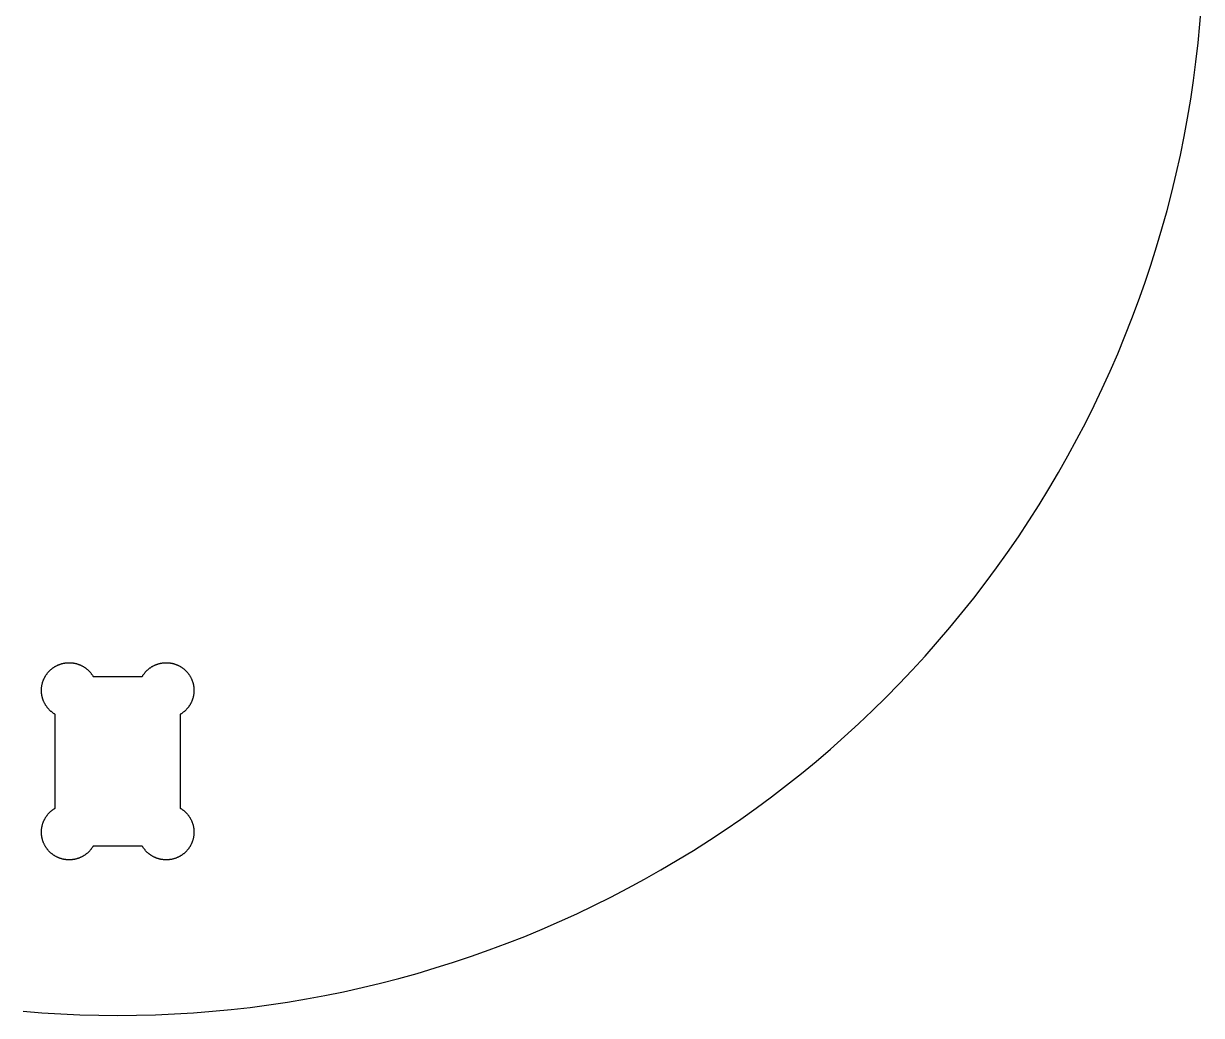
# Model space of a CAD drawing. Header units: metres. Extents: x 20 to 1960, y 15 to 485.
# Drawn here: x 234.6 to 489.4, y 15 to 229.6 of the extents above; entities that cross this region are included whole.
import ezdxf

# ---------------------------------------------------------------- set-up
doc = ezdxf.new("R2010")
doc.units = ezdxf.units.M

msp = doc.modelspace()

# ---------------------------------------------------------------- linework, layer by layer
for p, q in [((489.106, 229.518), (489.428, 233.607)), ((488.713, 225.436), (489.106, 229.518)), ((488.248, 221.361), (488.713, 225.436)), ((487.713, 217.294), (488.248, 221.361)), ((487.107, 213.238), (487.713, 217.294)), ((486.43, 209.193), (487.107, 213.238)), ((485.682, 205.16), (486.43, 209.193)), ((484.865, 201.141), (485.682, 205.16)), ((483.977, 197.137), (484.865, 201.141)), ((483.019, 193.148), (483.977, 197.137)), ((481.993, 189.178), (483.019, 193.148)), ((480.896, 185.225), (481.993, 189.178)), ((479.732, 181.293), (480.896, 185.225)), ((478.498, 177.381), (479.732, 181.293)), ((477.197, 173.491), (478.498, 177.381)), ((475.828, 169.625), (477.197, 173.491)), ((474.391, 165.784), (475.828, 169.625)), ((472.888, 161.967), (474.391, 165.784)), ((471.319, 158.178), (472.888, 161.967)), ((469.683, 154.417), (471.319, 158.178)), ((467.982, 150.685), (469.683, 154.417)), ((466.217, 146.983), (467.982, 150.685)), ((464.387, 143.312), (466.217, 146.983)), ((462.493, 139.674), (464.387, 143.312)), ((460.536, 136.07), (462.493, 139.674)), ((458.516, 132.5), (460.536, 136.07)), ((456.434, 128.966), (458.516, 132.5)), ((454.291, 125.469), (456.434, 128.966)), ((452.088, 122.01), (454.291, 125.469)), ((449.824, 118.59), (452.088, 122.01)), ((447.501, 115.21), (449.824, 118.59)), ((445.119, 111.87), (447.501, 115.21)), ((442.679, 108.573), (445.119, 111.87)), ((440.183, 105.32), (442.679, 108.573)), ((437.629, 102.11), (440.183, 105.32)), ((435.02, 98.9449), (437.629, 102.11)), ((432.357, 95.8261), (435.02, 98.9449)), ((429.639, 92.7543), (432.357, 95.8261)), ((426.868, 89.7304), (429.639, 92.7543)), ((239.837, 89.1093), (239.904, 89.19)), ((239.904, 89.19), (239.972, 89.2697)), ((239.972, 89.2697), (240.041, 89.3481)), ((240.041, 89.3481), (240.112, 89.4253)), ((240.112, 89.4253), (240.184, 89.5013)), ((240.184, 89.5013), (240.257, 89.576)), ((240.257, 89.576), (240.332, 89.6494)), ((240.332, 89.6494), (240.408, 89.7215)), ((240.408, 89.7215), (240.485, 89.7922)), ((240.485, 89.7922), (240.564, 89.8616)), ((240.564, 89.8616), (240.643, 89.9296)), ((240.643, 89.9296), (240.724, 89.9962)), ((240.724, 89.9962), (240.806, 90.0614)), ((240.806, 90.0614), (240.889, 90.1251)), ((240.889, 90.1251), (240.973, 90.1874)), ((240.973, 90.1874), (241.059, 90.2482)), ((241.059, 90.2482), (241.145, 90.3076)), ((241.145, 90.3076), (241.232, 90.3654)), ((241.232, 90.3654), (241.32, 90.4216)), ((241.32, 90.4216), (241.41, 90.4763)), ((241.41, 90.4763), (241.5, 90.5295)), ((241.5, 90.5295), (241.591, 90.5811)), ((241.591, 90.5811), (241.683, 90.631)), ((241.683, 90.631), (241.776, 90.6794)), ((241.776, 90.6794), (241.87, 90.7261)), ((241.87, 90.7261), (241.964, 90.7712)), ((241.964, 90.7712), (242.06, 90.8146)), ((242.06, 90.8146), (242.156, 90.8564)), ((242.156, 90.8564), (242.252, 90.8964)), ((242.252, 90.8964), (242.35, 90.9348)), ((242.35, 90.9348), (242.448, 90.9715)), ((242.448, 90.9715), (242.547, 91.0064)), ((242.547, 91.0064), (242.646, 91.0397)), ((242.646, 91.0397), (242.746, 91.0712)), ((242.746, 91.0712), (242.846, 91.1009)), ((242.846, 91.1009), (242.947, 91.1289)), ((242.947, 91.1289), (243.048, 91.1551)), ((243.048, 91.1551), (243.15, 91.1796)), ((243.15, 91.1796), (243.253, 91.2022)), ((243.253, 91.2022), (243.355, 91.2231)), ((243.355, 91.2231), (243.458, 91.2422)), ((243.458, 91.2422), (243.561, 91.2595)), ((243.561, 91.2595), (243.665, 91.2749)), ((243.665, 91.2749), (243.769, 91.2886)), ((243.769, 91.2886), (243.873, 91.3005)), ((243.873, 91.3005), (243.977, 91.3105)), ((243.977, 91.3105), (244.081, 91.3187)), ((244.081, 91.3187), (244.186, 91.3251)), ((244.186, 91.3251), (244.291, 91.3297)), ((244.291, 91.3297), (244.395, 91.3324)), ((244.395, 91.3324), (244.5, 91.3333)), ((244.5, 91.3333), (244.605, 91.3324)), ((244.605, 91.3324), (244.709, 91.3297)), ((244.709, 91.3297), (244.814, 91.3251)), ((244.814, 91.3251), (244.919, 91.3187)), ((244.919, 91.3187), (245.023, 91.3105)), ((245.023, 91.3105), (245.127, 91.3005)), ((245.127, 91.3005), (245.231, 91.2886)), ((245.231, 91.2886), (245.335, 91.2749)), ((245.335, 91.2749), (245.439, 91.2595)), ((245.439, 91.2595), (245.542, 91.2422)), ((245.542, 91.2422), (245.645, 91.2231)), ((245.645, 91.2231), (245.747, 91.2022)), ((245.747, 91.2022), (245.85, 91.1796)), ((245.85, 91.1796), (245.952, 91.1551)), ((245.952, 91.1551), (246.053, 91.1289)), ((246.053, 91.1289), (246.154, 91.1009)), ((246.154, 91.1009), (246.254, 91.0712)), ((246.254, 91.0712), (246.354, 91.0397)), ((246.354, 91.0397), (246.453, 91.0064)), ((246.453, 91.0064), (246.552, 90.9715)), ((246.552, 90.9715), (246.65, 90.9348)), ((246.65, 90.9348), (246.748, 90.8964)), ((246.748, 90.8964), (246.844, 90.8564)), ((246.844, 90.8564), (246.94, 90.8146)), ((246.94, 90.8146), (247.036, 90.7712)), ((247.036, 90.7712), (247.13, 90.7261)), ((247.13, 90.7261), (247.224, 90.6794)), ((247.224, 90.6794), (247.317, 90.631)), ((247.317, 90.631), (247.409, 90.5811)), ((247.409, 90.5811), (247.5, 90.5295)), ((247.5, 90.5295), (247.59, 90.4763)), ((247.59, 90.4763), (247.68, 90.4216)), ((247.68, 90.4216), (247.768, 90.3654)), ((247.768, 90.3654), (247.855, 90.3076)), ((247.855, 90.3076), (247.941, 90.2482)), ((247.941, 90.2482), (248.027, 90.1874)), ((248.027, 90.1874), (248.111, 90.1251)), ((248.111, 90.1251), (248.194, 90.0614)), ((248.194, 90.0614), (248.276, 89.9962)), ((248.276, 89.9962), (248.357, 89.9296)), ((248.357, 89.9296), (248.436, 89.8616)), ((248.436, 89.8616), (248.515, 89.7922)), ((248.515, 89.7922), (248.592, 89.7215)), ((248.592, 89.7215), (248.668, 89.6494)), ((248.668, 89.6494), (248.743, 89.576)), ((248.743, 89.576), (248.816, 89.5013)), ((248.816, 89.5013), (248.888, 89.4253)), ((248.888, 89.4253), (248.959, 89.3481)), ((248.959, 89.3481), (249.028, 89.2697)), ((249.028, 89.2697), (249.096, 89.19)), ((249.096, 89.19), (249.163, 89.1093)), ((260.837, 89.1093), (260.904, 89.19)), ((260.904, 89.19), (260.972, 89.2697)), ((260.972, 89.2697), (261.041, 89.3481)), ((261.041, 89.3481), (261.112, 89.4253)), ((261.112, 89.4253), (261.184, 89.5013)), ((261.184, 89.5013), (261.257, 89.576)), ((261.257, 89.576), (261.332, 89.6494)), ((261.332, 89.6494), (261.408, 89.7215)), ((261.408, 89.7215), (261.485, 89.7922)), ((261.485, 89.7922), (261.564, 89.8616)), ((261.564, 89.8616), (261.643, 89.9296)), ((261.643, 89.9296), (261.724, 89.9962)), ((261.724, 89.9962), (261.806, 90.0614)), ((261.806, 90.0614), (261.889, 90.1251)), ((261.889, 90.1251), (261.973, 90.1874)), ((261.973, 90.1874), (262.059, 90.2482)), ((262.059, 90.2482), (262.145, 90.3076)), ((262.145, 90.3076), (262.232, 90.3654)), ((262.232, 90.3654), (262.32, 90.4216)), ((262.32, 90.4216), (262.41, 90.4763)), ((262.41, 90.4763), (262.5, 90.5295)), ((262.5, 90.5295), (262.591, 90.5811)), ((262.591, 90.5811), (262.683, 90.631)), ((262.683, 90.631), (262.776, 90.6794)), ((262.776, 90.6794), (262.87, 90.7261)), ((262.87, 90.7261), (262.964, 90.7712)), ((262.964, 90.7712), (263.06, 90.8146)), ((263.06, 90.8146), (263.156, 90.8564)), ((263.156, 90.8564), (263.252, 90.8964)), ((263.252, 90.8964), (263.35, 90.9348)), ((263.35, 90.9348), (263.448, 90.9715)), ((263.448, 90.9715), (263.547, 91.0064)), ((263.547, 91.0064), (263.646, 91.0397)), ((263.646, 91.0397), (263.746, 91.0712)), ((263.746, 91.0712), (263.846, 91.1009)), ((263.846, 91.1009), (263.947, 91.1289)), ((263.947, 91.1289), (264.048, 91.1551)), ((264.048, 91.1551), (264.15, 91.1796)), ((264.15, 91.1796), (264.253, 91.2022)), ((264.253, 91.2022), (264.355, 91.2231)), ((264.355, 91.2231), (264.458, 91.2422)), ((264.458, 91.2422), (264.561, 91.2595)), ((264.561, 91.2595), (264.665, 91.2749)), ((264.665, 91.2749), (264.769, 91.2886)), ((264.769, 91.2886), (264.873, 91.3005)), ((264.873, 91.3005), (264.977, 91.3105)), ((264.977, 91.3105), (265.081, 91.3187)), ((265.081, 91.3187), (265.186, 91.3251)), ((265.186, 91.3251), (265.291, 91.3297)), ((265.291, 91.3297), (265.395, 91.3324)), ((265.395, 91.3324), (265.5, 91.3333)), ((265.5, 91.3333), (265.605, 91.3324)), ((265.605, 91.3324), (265.709, 91.3297)), ((265.709, 91.3297), (265.814, 91.3251)), ((265.814, 91.3251), (265.919, 91.3187)), ((265.919, 91.3187), (266.023, 91.3105)), ((266.023, 91.3105), (266.127, 91.3005)), ((266.127, 91.3005), (266.231, 91.2886)), ((266.231, 91.2886), (266.335, 91.2749)), ((266.335, 91.2749), (266.439, 91.2595)), ((266.439, 91.2595), (266.542, 91.2422)), ((266.542, 91.2422), (266.645, 91.2231)), ((266.645, 91.2231), (266.747, 91.2022)), ((266.747, 91.2022), (266.85, 91.1796)), ((266.85, 91.1796), (266.952, 91.1551)), ((266.952, 91.1551), (267.053, 91.1289)), ((267.053, 91.1289), (267.154, 91.1009)), ((267.154, 91.1009), (267.254, 91.0712)), ((267.254, 91.0712), (267.354, 91.0397)), ((267.354, 91.0397), (267.453, 91.0064)), ((267.453, 91.0064), (267.552, 90.9715)), ((267.552, 90.9715), (267.65, 90.9348)), ((267.65, 90.9348), (267.748, 90.8964)), ((267.748, 90.8964), (267.844, 90.8564)), ((267.844, 90.8564), (267.94, 90.8146)), ((267.94, 90.8146), (268.036, 90.7712)), ((268.036, 90.7712), (268.13, 90.7261)), ((268.13, 90.7261), (268.224, 90.6794)), ((268.224, 90.6794), (268.317, 90.631)), ((268.317, 90.631), (268.409, 90.5811)), ((268.409, 90.5811), (268.5, 90.5295)), ((268.5, 90.5295), (268.59, 90.4763)), ((268.59, 90.4763), (268.68, 90.4216)), ((268.68, 90.4216), (268.768, 90.3654)), ((268.768, 90.3654), (268.855, 90.3076)), ((268.855, 90.3076), (268.941, 90.2482)), ((268.941, 90.2482), (269.027, 90.1874)), ((269.027, 90.1874), (269.111, 90.1251)), ((269.111, 90.1251), (269.194, 90.0614)), ((269.194, 90.0614), (269.276, 89.9962)), ((269.276, 89.9962), (269.357, 89.9296)), ((269.357, 89.9296), (269.436, 89.8616)), ((269.436, 89.8616), (269.515, 89.7922)), ((269.515, 89.7922), (269.592, 89.7215)), ((269.592, 89.7215), (269.668, 89.6494)), ((269.668, 89.6494), (269.743, 89.576)), ((269.743, 89.576), (269.816, 89.5013)), ((269.816, 89.5013), (269.888, 89.4253)), ((269.888, 89.4253), (269.959, 89.3481)), ((269.959, 89.3481), (270.028, 89.2697)), ((270.028, 89.2697), (270.096, 89.19)), ((270.096, 89.19), (270.163, 89.1093)), ((424.045, 86.7553), (426.868, 89.7304)), ((238.631, 86.5808), (238.654, 86.683)), ((238.654, 86.683), (238.678, 86.7849)), ((238.678, 86.7849), (238.704, 86.8862)), ((238.704, 86.8862), (238.732, 86.9872)), ((238.732, 86.9872), (238.762, 87.0876)), ((238.762, 87.0876), (238.794, 87.1874)), ((238.794, 87.1874), (238.827, 87.2867)), ((238.827, 87.2867), (238.862, 87.3855)), ((238.862, 87.3855), (238.899, 87.4835)), ((238.899, 87.4835), (238.937, 87.581)), ((238.937, 87.581), (238.977, 87.6777)), ((238.977, 87.6777), (239.019, 87.7737)), ((239.019, 87.7737), (239.062, 87.869)), ((239.062, 87.869), (239.107, 87.9636)), ((239.107, 87.9636), (239.154, 88.0573)), ((239.154, 88.0573), (239.202, 88.1502)), ((239.202, 88.1502), (239.252, 88.2422)), ((239.252, 88.2422), (239.304, 88.3333)), ((239.304, 88.3333), (239.357, 88.4236)), ((239.357, 88.4236), (239.412, 88.5128)), ((239.412, 88.5128), (239.468, 88.6012)), ((239.468, 88.6012), (239.526, 88.6885)), ((239.526, 88.6885), (239.585, 88.7748)), ((239.585, 88.7748), (239.646, 88.86)), ((239.646, 88.86), (239.708, 88.9442)), ((239.708, 88.9442), (239.772, 89.0273)), ((239.772, 89.0273), (239.837, 89.1093)), ((249.163, 89.1093), (249.228, 89.0273)), ((249.228, 89.0273), (249.292, 88.9442)), ((249.292, 88.9442), (249.354, 88.86)), ((249.354, 88.86), (249.415, 88.7748)), ((249.415, 88.7748), (249.474, 88.6885)), ((249.474, 88.6885), (249.532, 88.6012)), ((249.532, 88.6012), (249.588, 88.5128)), ((249.588, 88.5128), (249.643, 88.4236)), ((249.643, 88.4236), (249.696, 88.3333)), ((249.696, 88.3333), (260.304, 88.3333)), ((260.304, 88.3333), (260.357, 88.4236)), ((260.357, 88.4236), (260.412, 88.5128)), ((260.412, 88.5128), (260.468, 88.6012)), ((260.468, 88.6012), (260.526, 88.6885)), ((260.526, 88.6885), (260.585, 88.7748)), ((260.585, 88.7748), (260.646, 88.86)), ((260.646, 88.86), (260.708, 88.9442)), ((260.708, 88.9442), (260.772, 89.0273)), ((260.772, 89.0273), (260.837, 89.1093)), ((270.163, 89.1093), (270.228, 89.0273)), ((270.228, 89.0273), (270.292, 88.9442)), ((270.292, 88.9442), (270.354, 88.86)), ((270.354, 88.86), (270.415, 88.7748)), ((270.415, 88.7748), (270.474, 88.6885)), ((270.474, 88.6885), (270.532, 88.6012)), ((270.532, 88.6012), (270.588, 88.5128)), ((270.588, 88.5128), (270.643, 88.4236)), ((270.643, 88.4236), (270.696, 88.3333)), ((270.696, 88.3333), (270.748, 88.2422)), ((270.748, 88.2422), (270.798, 88.1502)), ((270.798, 88.1502), (270.846, 88.0573)), ((270.846, 88.0573), (270.893, 87.9636)), ((270.893, 87.9636), (270.938, 87.869)), ((270.938, 87.869), (270.981, 87.7737)), ((270.981, 87.7737), (271.023, 87.6777)), ((271.023, 87.6777), (271.063, 87.581)), ((271.063, 87.581), (271.101, 87.4835)), ((271.101, 87.4835), (271.138, 87.3855)), ((271.138, 87.3855), (271.173, 87.2867)), ((271.173, 87.2867), (271.206, 87.1874)), ((271.206, 87.1874), (271.238, 87.0876)), ((271.238, 87.0876), (271.268, 86.9872)), ((271.268, 86.9872), (271.296, 86.8862)), ((271.296, 86.8862), (271.322, 86.7849)), ((271.322, 86.7849), (271.346, 86.683)), ((271.346, 86.683), (271.369, 86.5808)), ((421.17, 83.8299), (424.045, 86.7553)), ((238.5, 85.3333), (238.501, 85.438)), ((238.501, 85.2286), (238.5, 85.3333)), ((238.501, 85.438), (238.504, 85.5427)), ((238.504, 85.1239), (238.501, 85.2286)), ((238.504, 85.5427), (238.508, 85.6473)), ((238.508, 85.0193), (238.504, 85.1239)), ((238.508, 85.6473), (238.515, 85.7519)), ((238.515, 84.9148), (238.508, 85.0193)), ((238.515, 85.7519), (238.523, 85.8563)), ((238.523, 84.8104), (238.515, 84.9148)), ((238.523, 85.8563), (238.533, 85.9605)), ((238.533, 84.7062), (238.523, 84.8104)), ((238.533, 85.9605), (238.545, 86.0645)), ((238.545, 84.6021), (238.533, 84.7062)), ((238.545, 86.0645), (238.558, 86.1684)), ((238.558, 84.4983), (238.545, 84.6021)), ((238.558, 86.1684), (238.574, 86.2719)), ((238.574, 84.3947), (238.558, 84.4983)), ((238.574, 86.2719), (238.591, 86.3752)), ((238.591, 84.2914), (238.574, 84.3947)), ((238.591, 86.3752), (238.61, 86.4782)), ((238.61, 84.1885), (238.591, 84.2914)), ((238.61, 86.4782), (238.631, 86.5808)), ((238.631, 84.0859), (238.61, 84.1885)), ((238.654, 83.9836), (238.631, 84.0859)), ((271.369, 84.0859), (271.346, 83.9836)), ((271.369, 86.5808), (271.39, 86.4782)), ((271.39, 84.1885), (271.369, 84.0859)), ((271.39, 86.4782), (271.409, 86.3752)), ((271.409, 84.2914), (271.39, 84.1885)), ((271.409, 86.3752), (271.426, 86.2719)), ((271.426, 84.3947), (271.409, 84.2914)), ((271.426, 86.2719), (271.442, 86.1684)), ((271.442, 84.4983), (271.426, 84.3947)), ((271.442, 86.1684), (271.455, 86.0645)), ((271.455, 84.6021), (271.442, 84.4983)), ((271.455, 86.0645), (271.467, 85.9605)), ((271.467, 84.7062), (271.455, 84.6021)), ((271.467, 85.9605), (271.477, 85.8563)), ((271.477, 84.8104), (271.467, 84.7062)), ((271.477, 85.8563), (271.485, 85.7519)), ((271.485, 84.9148), (271.477, 84.8104)), ((271.485, 85.7519), (271.492, 85.6473)), ((271.492, 85.0193), (271.485, 84.9148)), ((271.492, 85.6473), (271.496, 85.5427)), ((271.496, 85.1239), (271.492, 85.0193)), ((271.496, 85.5427), (271.499, 85.438)), ((271.499, 85.2286), (271.496, 85.1239)), ((271.499, 85.438), (271.5, 85.3333)), ((271.5, 85.3333), (271.499, 85.2286)), ((238.678, 83.8818), (238.654, 83.9836)), ((238.704, 83.7804), (238.678, 83.8818)), ((238.732, 83.6795), (238.704, 83.7804)), ((238.762, 83.5791), (238.732, 83.6795)), ((238.794, 83.4792), (238.762, 83.5791)), ((238.827, 83.3799), (238.794, 83.4792)), ((238.862, 83.2812), (238.827, 83.3799)), ((238.899, 83.1831), (238.862, 83.2812)), ((238.937, 83.0857), (238.899, 83.1831)), ((238.977, 82.9889), (238.937, 83.0857)), ((239.019, 82.8929), (238.977, 82.9889)), ((239.062, 82.7976), (239.019, 82.8929)), ((239.107, 82.7031), (239.062, 82.7976)), ((239.154, 82.6094), (239.107, 82.7031)), ((239.202, 82.5165), (239.154, 82.6094)), ((239.252, 82.4245), (239.202, 82.5165)), ((239.304, 82.3333), (239.252, 82.4245)), ((239.357, 82.2431), (239.304, 82.3333)), ((239.412, 82.1538), (239.357, 82.2431)), ((239.468, 82.0655), (239.412, 82.1538)), ((239.526, 81.9782), (239.468, 82.0655)), ((239.585, 81.8919), (239.526, 81.9782)), ((239.646, 81.8066), (239.585, 81.8919)), ((239.708, 81.7224), (239.646, 81.8066)), ((239.772, 81.6394), (239.708, 81.7224)), ((239.837, 81.5574), (239.772, 81.6394)), ((239.904, 81.4766), (239.837, 81.5574)), ((270.163, 81.5574), (270.096, 81.4766)), ((270.228, 81.6394), (270.163, 81.5574)), ((270.292, 81.7224), (270.228, 81.6394)), ((270.354, 81.8066), (270.292, 81.7224)), ((270.415, 81.8919), (270.354, 81.8066)), ((270.474, 81.9782), (270.415, 81.8919)), ((270.532, 82.0655), (270.474, 81.9782)), ((270.588, 82.1538), (270.532, 82.0655)), ((270.643, 82.2431), (270.588, 82.1538)), ((270.696, 82.3333), (270.643, 82.2431)), ((270.748, 82.4245), (270.696, 82.3333)), ((270.798, 82.5165), (270.748, 82.4245)), ((270.846, 82.6094), (270.798, 82.5165)), ((270.893, 82.7031), (270.846, 82.6094)), ((270.938, 82.7976), (270.893, 82.7031)), ((270.981, 82.8929), (270.938, 82.7976)), ((271.023, 82.9889), (270.981, 82.8929)), ((271.063, 83.0857), (271.023, 82.9889)), ((271.101, 83.1831), (271.063, 83.0857)), ((271.138, 83.2812), (271.101, 83.1831)), ((271.173, 83.3799), (271.138, 83.2812)), ((271.206, 83.4792), (271.173, 83.3799)), ((271.238, 83.5791), (271.206, 83.4792)), ((271.268, 83.6795), (271.238, 83.5791)), ((271.296, 83.7804), (271.268, 83.6795)), ((271.322, 83.8818), (271.296, 83.7804)), ((271.346, 83.9836), (271.322, 83.8818)), ((418.245, 80.9552), (421.17, 83.8299)), ((239.972, 81.397), (239.904, 81.4766)), ((240.041, 81.3185), (239.972, 81.397)), ((240.112, 81.2413), (240.041, 81.3185)), ((240.184, 81.1654), (240.112, 81.2413)), ((240.257, 81.0907), (240.184, 81.1654)), ((240.332, 81.0173), (240.257, 81.0907)), ((240.408, 80.9452), (240.332, 81.0173)), ((240.485, 80.8745), (240.408, 80.9452)), ((240.564, 80.8051), (240.485, 80.8745)), ((240.643, 80.7371), (240.564, 80.8051)), ((240.724, 80.6705), (240.643, 80.7371)), ((240.806, 80.6053), (240.724, 80.6705)), ((240.889, 80.5415), (240.806, 80.6053)), ((240.973, 80.4792), (240.889, 80.5415)), ((241.059, 80.4184), (240.973, 80.4792)), ((241.145, 80.3591), (241.059, 80.4184)), ((241.232, 80.3013), (241.145, 80.3591)), ((241.32, 80.245), (241.232, 80.3013)), ((241.41, 80.1903), (241.32, 80.245)), ((241.5, 80.1372), (241.41, 80.1903)), ((241.5, 59.8628), (241.5, 80.1372)), ((268.59, 80.1903), (268.5, 80.1372)), ((268.5, 80.1372), (268.5, 59.8628)), ((268.68, 80.245), (268.59, 80.1903)), ((268.768, 80.3013), (268.68, 80.245)), ((268.855, 80.3591), (268.768, 80.3013)), ((268.941, 80.4184), (268.855, 80.3591)), ((269.027, 80.4792), (268.941, 80.4184)), ((269.111, 80.5415), (269.027, 80.4792)), ((269.194, 80.6053), (269.111, 80.5415)), ((269.276, 80.6705), (269.194, 80.6053)), ((269.357, 80.7371), (269.276, 80.6705)), ((269.436, 80.8051), (269.357, 80.7371)), ((269.515, 80.8745), (269.436, 80.8051)), ((269.592, 80.9452), (269.515, 80.8745)), ((269.668, 81.0173), (269.592, 80.9452)), ((269.743, 81.0907), (269.668, 81.0173)), ((269.816, 81.1654), (269.743, 81.0907)), ((269.888, 81.2413), (269.816, 81.1654)), ((269.959, 81.3185), (269.888, 81.2413)), ((270.028, 81.397), (269.959, 81.3185)), ((270.096, 81.4766), (270.028, 81.397)), ((415.27, 78.1319), (418.245, 80.9552)), ((412.246, 75.361), (415.27, 78.1319)), ((409.174, 72.6432), (412.246, 75.361)), ((406.055, 69.9796), (409.174, 72.6432)), ((402.89, 67.3707), (406.055, 69.9796)), ((399.68, 64.8175), (402.89, 67.3707)), ((396.427, 62.3207), (399.68, 64.8175)), ((393.13, 59.881), (396.427, 62.3207)), ((239.904, 58.5234), (239.972, 58.603)), ((239.972, 58.603), (240.041, 58.6814)), ((240.041, 58.6814), (240.112, 58.7587)), ((240.112, 58.7587), (240.184, 58.8346)), ((240.184, 58.8346), (240.257, 58.9093)), ((240.257, 58.9093), (240.332, 58.9827)), ((240.332, 58.9827), (240.408, 59.0548)), ((240.408, 59.0548), (240.485, 59.1255)), ((240.485, 59.1255), (240.564, 59.1949)), ((240.564, 59.1949), (240.643, 59.2629)), ((240.643, 59.2629), (240.724, 59.3295)), ((240.724, 59.3295), (240.806, 59.3947)), ((240.806, 59.3947), (240.889, 59.4585)), ((240.889, 59.4585), (240.973, 59.5208)), ((240.973, 59.5208), (241.059, 59.5816)), ((241.059, 59.5816), (241.145, 59.6409)), ((241.145, 59.6409), (241.232, 59.6987)), ((241.232, 59.6987), (241.32, 59.7549)), ((241.32, 59.7549), (241.41, 59.8097)), ((241.41, 59.8097), (241.5, 59.8628)), ((268.5, 59.8628), (268.59, 59.8097)), ((268.59, 59.8097), (268.68, 59.7549)), ((268.68, 59.7549), (268.768, 59.6987)), ((268.768, 59.6987), (268.855, 59.6409)), ((268.855, 59.6409), (268.941, 59.5816)), ((268.941, 59.5816), (269.027, 59.5208)), ((269.027, 59.5208), (269.111, 59.4585)), ((269.111, 59.4585), (269.194, 59.3947)), ((269.194, 59.3947), (269.276, 59.3295)), ((269.276, 59.3295), (269.357, 59.2629)), ((269.357, 59.2629), (269.436, 59.1949)), ((269.436, 59.1949), (269.515, 59.1255)), ((269.515, 59.1255), (269.592, 59.0548)), ((269.592, 59.0548), (269.668, 58.9827)), ((269.668, 58.9827), (269.743, 58.9093)), ((269.743, 58.9093), (269.816, 58.8346)), ((269.816, 58.8346), (269.888, 58.7587)), ((269.888, 58.7587), (269.959, 58.6814)), ((269.959, 58.6814), (270.028, 58.603)), ((270.028, 58.603), (270.096, 58.5234)), ((389.79, 57.4993), (393.13, 59.881)), ((238.654, 56.0164), (238.678, 56.1182)), ((238.678, 56.1182), (238.704, 56.2196)), ((238.704, 56.2196), (238.732, 56.3205)), ((238.732, 56.3205), (238.762, 56.4209)), ((238.762, 56.4209), (238.794, 56.5208)), ((238.794, 56.5208), (238.827, 56.6201)), ((238.827, 56.6201), (238.862, 56.7188)), ((238.862, 56.7188), (238.899, 56.8169)), ((238.899, 56.8169), (238.937, 56.9143)), ((238.937, 56.9143), (238.977, 57.011)), ((238.977, 57.011), (239.019, 57.1071)), ((239.019, 57.1071), (239.062, 57.2024)), ((239.062, 57.2024), (239.107, 57.2969)), ((239.107, 57.2969), (239.154, 57.3906)), ((239.154, 57.3906), (239.202, 57.4835)), ((239.202, 57.4835), (239.252, 57.5755)), ((239.252, 57.5755), (239.304, 57.6667)), ((239.304, 57.6667), (239.357, 57.7569)), ((239.357, 57.7569), (239.412, 57.8462)), ((239.412, 57.8462), (239.468, 57.9345)), ((239.468, 57.9345), (239.526, 58.0218)), ((239.526, 58.0218), (239.585, 58.1081)), ((239.585, 58.1081), (239.646, 58.1934)), ((239.646, 58.1934), (239.708, 58.2776)), ((239.708, 58.2776), (239.772, 58.3606)), ((239.772, 58.3606), (239.837, 58.4426)), ((239.837, 58.4426), (239.904, 58.5234)), ((270.096, 58.5234), (270.163, 58.4426)), ((270.163, 58.4426), (270.228, 58.3606)), ((270.228, 58.3606), (270.292, 58.2776)), ((270.292, 58.2776), (270.354, 58.1934)), ((270.354, 58.1934), (270.415, 58.1081)), ((270.415, 58.1081), (270.474, 58.0218)), ((270.474, 58.0218), (270.532, 57.9345)), ((270.532, 57.9345), (270.588, 57.8462)), ((270.588, 57.8462), (270.643, 57.7569)), ((270.643, 57.7569), (270.696, 57.6667)), ((270.696, 57.6667), (270.748, 57.5755)), ((270.748, 57.5755), (270.798, 57.4835)), ((270.798, 57.4835), (270.846, 57.3906)), ((270.846, 57.3906), (270.893, 57.2969)), ((270.893, 57.2969), (270.938, 57.2024)), ((270.938, 57.2024), (270.981, 57.1071)), ((270.981, 57.1071), (271.023, 57.011)), ((271.023, 57.011), (271.063, 56.9143)), ((271.063, 56.9143), (271.101, 56.8169)), ((271.101, 56.8169), (271.138, 56.7188)), ((271.138, 56.7188), (271.173, 56.6201)), ((271.173, 56.6201), (271.206, 56.5208)), ((271.206, 56.5208), (271.238, 56.4209)), ((271.238, 56.4209), (271.268, 56.3205)), ((271.268, 56.3205), (271.296, 56.2196)), ((271.296, 56.2196), (271.322, 56.1182)), ((271.322, 56.1182), (271.346, 56.0164)), ((386.41, 55.1762), (389.79, 57.4993)), ((238.5, 54.6667), (238.501, 54.7714)), ((238.501, 54.562), (238.5, 54.6667)), ((238.501, 54.7714), (238.504, 54.8761)), ((238.504, 54.4573), (238.501, 54.562)), ((238.504, 54.8761), (238.508, 54.9807)), ((238.508, 54.3526), (238.504, 54.4573)), ((238.508, 54.9807), (238.515, 55.0852)), ((238.515, 54.2481), (238.508, 54.3526)), ((238.515, 55.0852), (238.523, 55.1896)), ((238.523, 54.1437), (238.515, 54.2481)), ((238.523, 55.1896), (238.533, 55.2938)), ((238.533, 54.0395), (238.523, 54.1437)), ((238.533, 55.2938), (238.545, 55.3979)), ((238.545, 53.9354), (238.533, 54.0395)), ((238.545, 55.3979), (238.558, 55.5017)), ((238.558, 53.8316), (238.545, 53.9354)), ((238.558, 55.5017), (238.574, 55.6053)), ((238.574, 53.7281), (238.558, 53.8316)), ((238.574, 55.6053), (238.591, 55.7086)), ((238.591, 53.6248), (238.574, 53.7281)), ((238.591, 55.7086), (238.61, 55.8115)), ((238.61, 53.5218), (238.591, 53.6248)), ((238.61, 55.8115), (238.631, 55.9141)), ((238.631, 53.4192), (238.61, 53.5218)), ((238.631, 55.9141), (238.654, 56.0164)), ((271.346, 56.0164), (271.369, 55.9141)), ((271.369, 55.9141), (271.39, 55.8115)), ((271.39, 53.5218), (271.369, 53.4192)), ((271.39, 55.8115), (271.409, 55.7086)), ((271.409, 53.6248), (271.39, 53.5218)), ((271.409, 55.7086), (271.426, 55.6053)), ((271.426, 53.7281), (271.409, 53.6248)), ((271.426, 55.6053), (271.442, 55.5017)), ((271.442, 53.8316), (271.426, 53.7281)), ((271.442, 55.5017), (271.455, 55.3979)), ((271.455, 53.9354), (271.442, 53.8316)), ((271.455, 55.3979), (271.467, 55.2938)), ((271.467, 54.0395), (271.455, 53.9354)), ((271.467, 55.2938), (271.477, 55.1896)), ((271.477, 54.1437), (271.467, 54.0395)), ((271.477, 55.1896), (271.485, 55.0852)), ((271.485, 54.2481), (271.477, 54.1437)), ((271.485, 55.0852), (271.492, 54.9807)), ((271.492, 54.3526), (271.485, 54.2481)), ((271.492, 54.9807), (271.496, 54.8761)), ((271.496, 54.4573), (271.492, 54.3526)), ((271.496, 54.8761), (271.499, 54.7714)), ((271.499, 54.562), (271.496, 54.4573)), ((271.499, 54.7714), (271.5, 54.6667)), ((271.5, 54.6667), (271.499, 54.562)), ((382.99, 52.9124), (386.41, 55.1762)), ((238.654, 53.317), (238.631, 53.4192)), ((238.678, 53.2151), (238.654, 53.317)), ((238.704, 53.1138), (238.678, 53.2151)), ((238.732, 53.0128), (238.704, 53.1138)), ((238.762, 52.9124), (238.732, 53.0128)), ((238.794, 52.8126), (238.762, 52.9124)), ((238.827, 52.7133), (238.794, 52.8126)), ((238.862, 52.6145), (238.827, 52.7133)), ((238.899, 52.5164), (238.862, 52.6145)), ((238.937, 52.419), (238.899, 52.5164)), ((238.977, 52.3223), (238.937, 52.419)), ((239.019, 52.2262), (238.977, 52.3223)), ((239.062, 52.131), (239.019, 52.2262)), ((239.107, 52.0364), (239.062, 52.131)), ((239.154, 51.9427), (239.107, 52.0364)), ((239.202, 51.8498), (239.154, 51.9427)), ((239.252, 51.7578), (239.202, 51.8498)), ((239.304, 51.6667), (239.252, 51.7578)), ((239.357, 51.5764), (239.304, 51.6667)), ((239.412, 51.4872), (239.357, 51.5764)), ((239.468, 51.3988), (239.412, 51.4872)), ((239.526, 51.3115), (239.468, 51.3988)), ((239.585, 51.2252), (239.526, 51.3115)), ((239.646, 51.14), (239.585, 51.2252)), ((239.708, 51.0558), (239.646, 51.14)), ((239.772, 50.9727), (239.708, 51.0558)), ((239.837, 50.8907), (239.772, 50.9727)), ((249.228, 50.9727), (249.163, 50.8907)), ((249.292, 51.0558), (249.228, 50.9727)), ((249.354, 51.14), (249.292, 51.0558)), ((249.415, 51.2252), (249.354, 51.14)), ((249.474, 51.3115), (249.415, 51.2252)), ((249.532, 51.3988), (249.474, 51.3115)), ((249.588, 51.4872), (249.532, 51.3988)), ((249.643, 51.5764), (249.588, 51.4872)), ((249.696, 51.6667), (249.643, 51.5764)), ((260.304, 51.6667), (249.696, 51.6667)), ((260.357, 51.5764), (260.304, 51.6667)), ((260.412, 51.4872), (260.357, 51.5764)), ((260.468, 51.3988), (260.412, 51.4872)), ((260.526, 51.3115), (260.468, 51.3988)), ((260.585, 51.2252), (260.526, 51.3115)), ((260.646, 51.14), (260.585, 51.2252)), ((260.708, 51.0558), (260.646, 51.14)), ((260.772, 50.9727), (260.708, 51.0558)), ((260.837, 50.8907), (260.772, 50.9727)), ((270.228, 50.9727), (270.163, 50.8907)), ((270.292, 51.0558), (270.228, 50.9727)), ((270.354, 51.14), (270.292, 51.0558)), ((270.415, 51.2252), (270.354, 51.14)), ((270.474, 51.3115), (270.415, 51.2252)), ((270.532, 51.3988), (270.474, 51.3115)), ((270.588, 51.4872), (270.532, 51.3988)), ((270.643, 51.5764), (270.588, 51.4872)), ((270.696, 51.6667), (270.643, 51.5764)), ((270.748, 51.7578), (270.696, 51.6667)), ((270.798, 51.8498), (270.748, 51.7578)), ((270.846, 51.9427), (270.798, 51.8498)), ((270.893, 52.0364), (270.846, 51.9427)), ((270.938, 52.131), (270.893, 52.0364)), ((270.981, 52.2262), (270.938, 52.131)), ((271.023, 52.3223), (270.981, 52.2262)), ((271.063, 52.419), (271.023, 52.3223)), ((271.101, 52.5164), (271.063, 52.419)), ((271.138, 52.6145), (271.101, 52.5164)), ((271.173, 52.7133), (271.138, 52.6145)), ((271.206, 52.8126), (271.173, 52.7133)), ((271.238, 52.9124), (271.206, 52.8126)), ((271.268, 53.0128), (271.238, 52.9124)), ((271.296, 53.1138), (271.268, 53.0128)), ((271.322, 53.2151), (271.296, 53.1138)), ((271.346, 53.317), (271.322, 53.2151)), ((271.369, 53.4192), (271.346, 53.317)), ((379.531, 50.7087), (382.99, 52.9124)), ((239.904, 50.8099), (239.837, 50.8907)), ((239.972, 50.7303), (239.904, 50.8099)), ((240.041, 50.6519), (239.972, 50.7303)), ((240.112, 50.5747), (240.041, 50.6519)), ((240.184, 50.4987), (240.112, 50.5747)), ((240.257, 50.424), (240.184, 50.4987)), ((240.332, 50.3506), (240.257, 50.424)), ((240.408, 50.2785), (240.332, 50.3506)), ((240.485, 50.2078), (240.408, 50.2785)), ((240.564, 50.1384), (240.485, 50.2078)), ((240.643, 50.0704), (240.564, 50.1384)), ((240.724, 50.0038), (240.643, 50.0704)), ((240.806, 49.9386), (240.724, 50.0038)), ((240.889, 49.8748), (240.806, 49.9386)), ((240.973, 49.8126), (240.889, 49.8748)), ((241.059, 49.7518), (240.973, 49.8126)), ((241.145, 49.6924), (241.059, 49.7518)), ((241.232, 49.6346), (241.145, 49.6924)), ((241.32, 49.5784), (241.232, 49.6346)), ((241.41, 49.5237), (241.32, 49.5784)), ((241.5, 49.4705), (241.41, 49.5237)), ((241.591, 49.4189), (241.5, 49.4705)), ((241.683, 49.369), (241.591, 49.4189)), ((241.776, 49.3206), (241.683, 49.369)), ((241.87, 49.2739), (241.776, 49.3206)), ((241.964, 49.2288), (241.87, 49.2739)), ((242.06, 49.1854), (241.964, 49.2288)), ((242.156, 49.1436), (242.06, 49.1854)), ((242.252, 49.1036), (242.156, 49.1436)), ((242.35, 49.0652), (242.252, 49.1036)), ((242.448, 49.0285), (242.35, 49.0652)), ((242.547, 48.9935), (242.448, 49.0285)), ((242.646, 48.9603), (242.547, 48.9935)), ((242.746, 48.9288), (242.646, 48.9603)), ((242.846, 48.8991), (242.746, 48.9288)), ((242.947, 48.8711), (242.846, 48.8991)), ((243.048, 48.8449), (242.947, 48.8711)), ((243.15, 48.8204), (243.048, 48.8449)), ((243.253, 48.7978), (243.15, 48.8204)), ((243.355, 48.7769), (243.253, 48.7978)), ((243.458, 48.7578), (243.355, 48.7769)), ((243.561, 48.7405), (243.458, 48.7578)), ((243.665, 48.7251), (243.561, 48.7405)), ((243.769, 48.7114), (243.665, 48.7251)), ((243.873, 48.6995), (243.769, 48.7114)), ((243.977, 48.6895), (243.873, 48.6995)), ((244.081, 48.6813), (243.977, 48.6895)), ((244.186, 48.6749), (244.081, 48.6813)), ((244.291, 48.6703), (244.186, 48.6749)), ((244.395, 48.6676), (244.291, 48.6703)), ((244.5, 48.6667), (244.395, 48.6676)), ((244.605, 48.6676), (244.5, 48.6667)), ((244.709, 48.6703), (244.605, 48.6676)), ((244.814, 48.6749), (244.709, 48.6703)), ((244.919, 48.6813), (244.814, 48.6749)), ((245.023, 48.6895), (244.919, 48.6813)), ((245.127, 48.6995), (245.023, 48.6895)), ((245.231, 48.7114), (245.127, 48.6995)), ((245.335, 48.7251), (245.231, 48.7114)), ((245.439, 48.7405), (245.335, 48.7251)), ((245.542, 48.7578), (245.439, 48.7405)), ((245.645, 48.7769), (245.542, 48.7578)), ((245.747, 48.7978), (245.645, 48.7769)), ((245.85, 48.8204), (245.747, 48.7978)), ((245.952, 48.8449), (245.85, 48.8204)), ((246.053, 48.8711), (245.952, 48.8449)), ((246.154, 48.8991), (246.053, 48.8711)), ((246.254, 48.9288), (246.154, 48.8991)), ((246.354, 48.9603), (246.254, 48.9288)), ((246.453, 48.9935), (246.354, 48.9603)), ((246.552, 49.0285), (246.453, 48.9935)), ((246.65, 49.0652), (246.552, 49.0285)), ((246.748, 49.1036), (246.65, 49.0652)), ((246.844, 49.1436), (246.748, 49.1036)), ((246.94, 49.1854), (246.844, 49.1436)), ((247.036, 49.2288), (246.94, 49.1854)), ((247.13, 49.2739), (247.036, 49.2288)), ((247.224, 49.3206), (247.13, 49.2739)), ((247.317, 49.369), (247.224, 49.3206)), ((247.409, 49.4189), (247.317, 49.369)), ((247.5, 49.4705), (247.409, 49.4189)), ((247.59, 49.5237), (247.5, 49.4705)), ((247.68, 49.5784), (247.59, 49.5237)), ((247.768, 49.6346), (247.68, 49.5784)), ((247.855, 49.6924), (247.768, 49.6346)), ((247.941, 49.7518), (247.855, 49.6924)), ((248.027, 49.8126), (247.941, 49.7518)), ((248.111, 49.8748), (248.027, 49.8126)), ((248.194, 49.9386), (248.111, 49.8748)), ((248.276, 50.0038), (248.194, 49.9386)), ((248.357, 50.0704), (248.276, 50.0038)), ((248.436, 50.1384), (248.357, 50.0704)), ((248.515, 50.2078), (248.436, 50.1384)), ((248.592, 50.2785), (248.515, 50.2078)), ((248.668, 50.3506), (248.592, 50.2785)), ((248.743, 50.424), (248.668, 50.3506)), ((248.816, 50.4987), (248.743, 50.424)), ((248.888, 50.5747), (248.816, 50.4987)), ((248.959, 50.6519), (248.888, 50.5747)), ((249.028, 50.7303), (248.959, 50.6519)), ((249.096, 50.8099), (249.028, 50.7303)), ((249.163, 50.8907), (249.096, 50.8099)), ((260.904, 50.8099), (260.837, 50.8907)), ((260.972, 50.7303), (260.904, 50.8099)), ((261.041, 50.6519), (260.972, 50.7303)), ((261.112, 50.5747), (261.041, 50.6519)), ((261.184, 50.4987), (261.112, 50.5747)), ((261.257, 50.424), (261.184, 50.4987)), ((261.332, 50.3506), (261.257, 50.424)), ((261.408, 50.2785), (261.332, 50.3506)), ((261.485, 50.2078), (261.408, 50.2785)), ((261.564, 50.1384), (261.485, 50.2078)), ((261.643, 50.0704), (261.564, 50.1384)), ((261.724, 50.0038), (261.643, 50.0704)), ((261.806, 49.9386), (261.724, 50.0038)), ((261.889, 49.8748), (261.806, 49.9386)), ((261.973, 49.8126), (261.889, 49.8748)), ((262.059, 49.7518), (261.973, 49.8126)), ((262.145, 49.6924), (262.059, 49.7518)), ((262.232, 49.6346), (262.145, 49.6924)), ((262.32, 49.5784), (262.232, 49.6346)), ((262.41, 49.5237), (262.32, 49.5784)), ((262.5, 49.4705), (262.41, 49.5237)), ((262.591, 49.4189), (262.5, 49.4705)), ((262.683, 49.369), (262.591, 49.4189)), ((262.776, 49.3206), (262.683, 49.369)), ((262.87, 49.2739), (262.776, 49.3206)), ((262.964, 49.2288), (262.87, 49.2739)), ((263.06, 49.1854), (262.964, 49.2288)), ((263.156, 49.1436), (263.06, 49.1854)), ((263.252, 49.1036), (263.156, 49.1436)), ((263.35, 49.0652), (263.252, 49.1036)), ((263.448, 49.0285), (263.35, 49.0652)), ((263.547, 48.9935), (263.448, 49.0285)), ((263.646, 48.9603), (263.547, 48.9935)), ((263.746, 48.9288), (263.646, 48.9603)), ((263.846, 48.8991), (263.746, 48.9288)), ((263.947, 48.8711), (263.846, 48.8991)), ((264.048, 48.8449), (263.947, 48.8711)), ((264.15, 48.8204), (264.048, 48.8449)), ((264.253, 48.7978), (264.15, 48.8204)), ((264.355, 48.7769), (264.253, 48.7978)), ((264.458, 48.7578), (264.355, 48.7769)), ((264.561, 48.7405), (264.458, 48.7578)), ((264.665, 48.7251), (264.561, 48.7405)), ((264.769, 48.7114), (264.665, 48.7251)), ((264.873, 48.6995), (264.769, 48.7114)), ((264.977, 48.6895), (264.873, 48.6995)), ((265.081, 48.6813), (264.977, 48.6895)), ((265.186, 48.6749), (265.081, 48.6813)), ((265.291, 48.6703), (265.186, 48.6749)), ((265.395, 48.6676), (265.291, 48.6703)), ((265.5, 48.6667), (265.395, 48.6676)), ((265.605, 48.6676), (265.5, 48.6667)), ((265.709, 48.6703), (265.605, 48.6676)), ((265.814, 48.6749), (265.709, 48.6703)), ((265.919, 48.6813), (265.814, 48.6749)), ((266.023, 48.6895), (265.919, 48.6813)), ((266.127, 48.6995), (266.023, 48.6895)), ((266.231, 48.7114), (266.127, 48.6995)), ((266.335, 48.7251), (266.231, 48.7114)), ((266.439, 48.7405), (266.335, 48.7251)), ((266.542, 48.7578), (266.439, 48.7405)), ((266.645, 48.7769), (266.542, 48.7578)), ((266.747, 48.7978), (266.645, 48.7769)), ((266.85, 48.8204), (266.747, 48.7978)), ((266.952, 48.8449), (266.85, 48.8204)), ((267.053, 48.8711), (266.952, 48.8449)), ((267.154, 48.8991), (267.053, 48.8711)), ((267.254, 48.9288), (267.154, 48.8991)), ((267.354, 48.9603), (267.254, 48.9288)), ((267.453, 48.9935), (267.354, 48.9603)), ((267.552, 49.0285), (267.453, 48.9935)), ((267.65, 49.0652), (267.552, 49.0285)), ((267.748, 49.1036), (267.65, 49.0652)), ((267.844, 49.1436), (267.748, 49.1036)), ((267.94, 49.1854), (267.844, 49.1436)), ((268.036, 49.2288), (267.94, 49.1854)), ((268.13, 49.2739), (268.036, 49.2288)), ((268.224, 49.3206), (268.13, 49.2739)), ((268.317, 49.369), (268.224, 49.3206)), ((268.409, 49.4189), (268.317, 49.369)), ((268.5, 49.4705), (268.409, 49.4189)), ((268.59, 49.5237), (268.5, 49.4705)), ((268.68, 49.5784), (268.59, 49.5237)), ((268.768, 49.6346), (268.68, 49.5784)), ((268.855, 49.6924), (268.768, 49.6346)), ((268.941, 49.7518), (268.855, 49.6924)), ((269.027, 49.8126), (268.941, 49.7518)), ((269.111, 49.8748), (269.027, 49.8126)), ((269.194, 49.9386), (269.111, 49.8748)), ((269.276, 50.0038), (269.194, 49.9386)), ((269.357, 50.0704), (269.276, 50.0038)), ((269.436, 50.1384), (269.357, 50.0704)), ((269.515, 50.2078), (269.436, 50.1384)), ((269.592, 50.2785), (269.515, 50.2078)), ((269.668, 50.3506), (269.592, 50.2785)), ((269.743, 50.424), (269.668, 50.3506)), ((269.816, 50.4987), (269.743, 50.424)), ((269.888, 50.5747), (269.816, 50.4987)), ((269.959, 50.6519), (269.888, 50.5747)), ((270.028, 50.7303), (269.959, 50.6519)), ((270.096, 50.8099), (270.028, 50.7303)), ((270.163, 50.8907), (270.096, 50.8099)), ((372.5, 46.484), (376.034, 48.5657)), ((376.034, 48.5657), (379.531, 50.7087)), ((368.93, 44.4644), (372.5, 46.484)), ((365.326, 42.5073), (368.93, 44.4644)), ((361.688, 40.6135), (365.326, 42.5073)), ((354.315, 37.0177), (358.017, 38.7834)), ((358.017, 38.7834), (361.688, 40.6135)), ((350.583, 35.3168), (354.315, 37.0177)), ((343.033, 32.1118), (346.822, 33.6814)), ((346.822, 33.6814), (350.583, 35.3168)), ((335.375, 29.1722), (339.216, 30.6086)), ((339.216, 30.6086), (343.033, 32.1118)), ((331.509, 27.8031), (335.375, 29.1722)), ((323.707, 25.2684), (327.619, 26.5017)), ((327.619, 26.5017), (331.509, 27.8031)), ((311.852, 21.9805), (315.822, 23.0074)), ((315.822, 23.0074), (319.775, 24.1035)), ((319.775, 24.1035), (323.707, 25.2684)), ((303.859, 20.1353), (307.863, 21.023)), ((307.863, 21.023), (311.852, 21.9805)), ((287.706, 17.287), (291.762, 17.8932)), ((291.762, 17.8932), (295.807, 18.5702)), ((295.807, 18.5702), (299.84, 19.3176)), ((299.84, 19.3176), (303.859, 20.1353)), ((234.518, 15.8943), (238.607, 15.5724)), ((238.607, 15.5724), (242.701, 15.3221)), ((242.701, 15.3221), (246.799, 15.1432)), ((263.201, 15.1432), (267.299, 15.3221)), ((267.299, 15.3221), (271.393, 15.5724)), ((271.393, 15.5724), (275.482, 15.8943)), ((275.482, 15.8943), (279.564, 16.2874)), ((279.564, 16.2874), (283.639, 16.7517)), ((283.639, 16.7517), (287.706, 17.287)), ((246.799, 15.1432), (250.899, 15.0358)), ((250.899, 15.0358), (255, 15)), ((255, 15), (259.101, 15.0358)), ((259.101, 15.0358), (263.201, 15.1432))]:
    msp.add_line(p, q)

doc.saveas('drawing.dxf')
